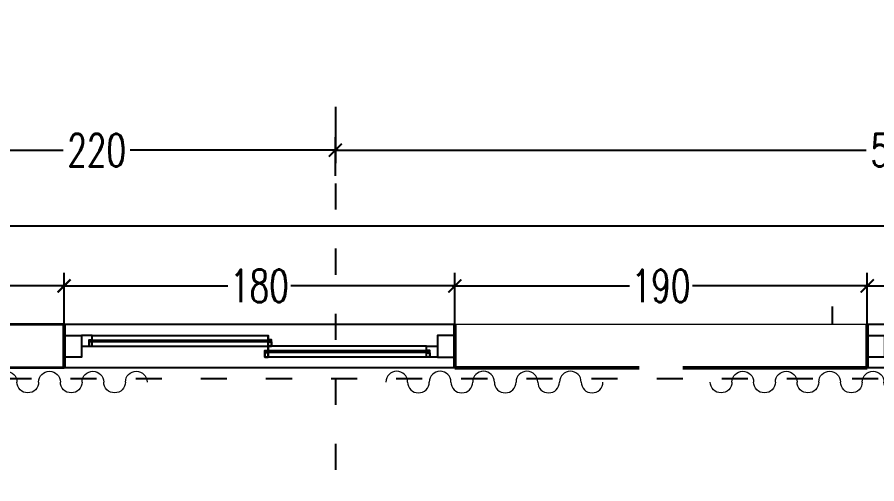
# Model space of a CAD drawing. Header units: centimetres. Extents: x -3207095 to 15275363, y -32656 to 4798027.
# Drawn here: x 693275.3 to 693671.3, y 4439685.3 to 4439900.5 of the extents above; entities that cross this region are included whole.
import ezdxf

# ---------------------------------------------------------------- set-up
doc = ezdxf.new("R2010")
doc.units = ezdxf.units.CM
doc.linetypes.add('ACAD_ISO03W100', pattern=[30, 12, -18])
doc.linetypes.add('DUZ', pattern=[500, 500])
doc.layers.get('0').update_dxf_attribs({"color": 1, "linetype": 'DUZ'})
for name, color, linetype in [('AGAC', 116, 'Continuous'), ('DIM', 1, 'DUZ'), ('PEN', 161, 'Continuous'), ('söve', 26, 'DUZ')]:
    doc.layers.add(name, color=color, linetype=linetype)
for name, color, linetype, lineweight in [('cam', 143, 'Continuous', 20), ('DUV', 220, 'Continuous', 50), ('DUVAR', 7, 'Continuous', 35), ('FE_PERDE', 205, 'Continuous', 15), ('gor25', 142, 'Continuous', 25), ('iç duvar', 7, 'Continuous', 50)]:
    doc.layers.add(name, color=color, linetype=linetype, lineweight=lineweight)
doc.styles.add('DIM', font='ROMANSTW.SHX', dxfattribs={"width": 0.7})
doc.dimstyles.new('1_100', dxfattribs={"dimtxt": 15, "dimasz": 6, "dimexe": 6, "dimexo": 0, "dimgap": 2, "dimtad": 0, "dimdec": 1, "dimzin": 11, "dimdsep": 46, "dimtxsty": 'DIM', "dimblk": 'ARCHTICK', "dimcen": 3, "dimdle": 1.25, "dimclrt": 2, "dimadec": 0, "dimazin": 0, "dimtfac": 1.25, "dimtdec": 1, "dimtix": 1, "dimtofl": 0, "dimtmove": 1, "dimatfit": 3, "dimldrblk": 'ARCHTICK', "dimfxl": 20, "dimfxlon": 1, "dimtolj": 1, "dimtzin": 0, "dimarcsym": 0})

# ---------------------------------------------------------------- blocks, each defined once
blk = doc.blocks.new('GEN_BLOCK00601')
at = {"linetype": 'Continuous', "ltscale": 50}
for centre, start, end in [((50, 50), 0, 180), ((250, 50), 0, 180), ((450, 50), 0, 180), ((650, 50), 0, 180), ((850, 50), 0, 180), ((150, 50), 180, 0), ((350, 50), 180, 0), ((550, 50), 180, 0), ((750, 50), 180, 0), ((950, 50), 180, 0)]:
    blk.add_arc(centre, 50, start, end, dxfattribs=at)
for tag in ['Sfb', 'FLOOR']:
    blk.add_attdef(tag, (0, 0), '', height=1)
blk = doc.blocks.new('_ArchTick')
at = {"color": 0, "linetype": 'ByBlock', "const_width": 0.15}
blk.add_lwpolyline([(-0.5, -0.5), (0.5, 0.5)], dxfattribs=at)
blk = doc.blocks.new('*D4775')
at = {"layer": 'Defpoints', "color": 0, "linetype": 'Continuous', "lineweight": 5, "transparency": 16777216}
for p in [(693296.93, 4439776.56), (693106.93, 4439758.74), (693296.93, 4439758.74)]:
    blk.add_point(p, dxfattribs=at)
at = {"layer": 'DIM', "color": 0, "linetype": 'Continuous', "lineweight": -2, "transparency": 16777216}
for p, q in [((693106.93, 4439758.74), (693106.93, 4439782.56)), ((693296.93, 4439758.74), (693296.93, 4439782.56)), ((693105.68, 4439776.56), (693187.43, 4439776.56)), ((693298.18, 4439776.56), (693216.43, 4439776.56))]:
    blk.add_line(p, q, dxfattribs=at)
at = {"layer": 'DIM', "color": 0, "linetype": 'Continuous', "lineweight": -2, "transparency": 16777216, "xscale": 6, "yscale": 6, "zscale": 6, "rotation": 180}
blk.add_blockref('_ArchTick', (693106.93, 4439776.56), dxfattribs=at)
at = {"layer": 'DIM', "color": 0, "linetype": 'Continuous', "lineweight": -2, "transparency": 16777216, "xscale": 6, "yscale": 6, "zscale": 6}
blk.add_blockref('_ArchTick', (693296.93, 4439776.56), dxfattribs=at)
at = {"layer": 'DIM', "color": 2, "linetype": 'Continuous', "lineweight": 5, "transparency": 16777216, "insert": (693201.93, 4439776.56), "char_height": 15, "attachment_point": 5, "style": 'DIM'}
blk.add_mtext('\\A1;190', dxfattribs=at)
blk = doc.blocks.new('*D4776')
at = {"layer": 'Defpoints', "color": 0, "linetype": 'Continuous', "lineweight": 5, "transparency": 16777216}
for p in [(693476.93, 4439776.56), (693296.93, 4439758.74), (693476.93, 4439758.74)]:
    blk.add_point(p, dxfattribs=at)
at = {"layer": 'DIM', "color": 0, "linetype": 'Continuous', "lineweight": -2, "transparency": 16777216}
for p, q in [((693296.93, 4439758.74), (693296.93, 4439782.56)), ((693476.93, 4439758.74), (693476.93, 4439782.56)), ((693295.68, 4439776.56), (693372.43, 4439776.56)), ((693478.18, 4439776.56), (693401.43, 4439776.56))]:
    blk.add_line(p, q, dxfattribs=at)
at = {"layer": 'DIM', "color": 0, "linetype": 'Continuous', "lineweight": -2, "transparency": 16777216, "xscale": 6, "yscale": 6, "zscale": 6, "rotation": 180}
blk.add_blockref('_ArchTick', (693296.93, 4439776.56), dxfattribs=at)
at = {"layer": 'DIM', "color": 0, "linetype": 'Continuous', "lineweight": -2, "transparency": 16777216, "xscale": 6, "yscale": 6, "zscale": 6}
blk.add_blockref('_ArchTick', (693476.93, 4439776.56), dxfattribs=at)
at = {"layer": 'DIM', "color": 2, "linetype": 'Continuous', "lineweight": 5, "transparency": 16777216, "insert": (693386.93, 4439776.56), "char_height": 15, "attachment_point": 5, "style": 'DIM'}
blk.add_mtext('\\A1;180', dxfattribs=at)
blk = doc.blocks.new('*D4777')
at = {"layer": 'Defpoints', "color": 0, "linetype": 'Continuous', "lineweight": 5, "transparency": 16777216}
for p in [(693666.93, 4439776.56), (693476.93, 4439758.74), (693666.93, 4439758.74)]:
    blk.add_point(p, dxfattribs=at)
at = {"layer": 'DIM', "color": 0, "linetype": 'Continuous', "lineweight": -2, "transparency": 16777216}
for p, q in [((693476.93, 4439758.74), (693476.93, 4439782.56)), ((693666.93, 4439758.74), (693666.93, 4439782.56)), ((693475.68, 4439776.56), (693557.43, 4439776.56)), ((693668.18, 4439776.56), (693586.43, 4439776.56))]:
    blk.add_line(p, q, dxfattribs=at)
at = {"layer": 'DIM', "color": 0, "linetype": 'Continuous', "lineweight": -2, "transparency": 16777216, "xscale": 6, "yscale": 6, "zscale": 6, "rotation": 180}
blk.add_blockref('_ArchTick', (693476.93, 4439776.56), dxfattribs=at)
at = {"layer": 'DIM', "color": 0, "linetype": 'Continuous', "lineweight": -2, "transparency": 16777216, "xscale": 6, "yscale": 6, "zscale": 6}
blk.add_blockref('_ArchTick', (693666.93, 4439776.56), dxfattribs=at)
at = {"layer": 'DIM', "color": 2, "linetype": 'Continuous', "lineweight": 5, "transparency": 16777216, "insert": (693571.93, 4439776.56), "char_height": 15, "attachment_point": 5, "style": 'DIM'}
blk.add_mtext('\\A1;190', dxfattribs=at)
blk = doc.blocks.new('*D4778')
at = {"layer": 'Defpoints', "color": 0, "linetype": 'Continuous', "lineweight": 5, "transparency": 16777216}
for p in [(693846.93, 4439776.56), (693666.93, 4439758.74), (693846.93, 4439758.74)]:
    blk.add_point(p, dxfattribs=at)
at = {"layer": 'DIM', "color": 0, "linetype": 'Continuous', "lineweight": -2, "transparency": 16777216}
for p, q in [((693666.93, 4439758.74), (693666.93, 4439782.56)), ((693846.93, 4439758.74), (693846.93, 4439782.56)), ((693665.68, 4439776.56), (693742.43, 4439776.56)), ((693848.18, 4439776.56), (693771.43, 4439776.56))]:
    blk.add_line(p, q, dxfattribs=at)
at = {"layer": 'DIM', "color": 0, "linetype": 'Continuous', "lineweight": -2, "transparency": 16777216, "xscale": 6, "yscale": 6, "zscale": 6, "rotation": 180}
blk.add_blockref('_ArchTick', (693666.93, 4439776.56), dxfattribs=at)
at = {"layer": 'DIM', "color": 0, "linetype": 'Continuous', "lineweight": -2, "transparency": 16777216, "xscale": 6, "yscale": 6, "zscale": 6}
blk.add_blockref('_ArchTick', (693846.93, 4439776.56), dxfattribs=at)
at = {"layer": 'DIM', "color": 2, "linetype": 'Continuous', "lineweight": 5, "transparency": 16777216, "insert": (693756.93, 4439776.56), "char_height": 15, "attachment_point": 5, "style": 'DIM'}
blk.add_mtext('\\A1;180', dxfattribs=at)
blk = doc.blocks.new('*D4787')
at = {"layer": 'Defpoints', "color": 0, "linetype": 'Continuous', "lineweight": 5, "transparency": 16777216}
for p in [(693421.93, 4439900.46), (693421.93, 4439839.14), (693201.93, 4439827.32)]:
    blk.add_point(p, dxfattribs=at)
at = {"layer": 'DIM', "color": 0, "linetype": 'Continuous', "lineweight": -2, "transparency": 16777216}
for p, q in [((693421.93, 4439859.14), (693421.93, 4439833.14)), ((693201.93, 4439827.32), (693201.93, 4439845.14)), ((693200.68, 4439839.14), (693296.43, 4439839.14)), ((693423.18, 4439839.14), (693327.43, 4439839.14))]:
    blk.add_line(p, q, dxfattribs=at)
at = {"layer": 'DIM', "color": 0, "linetype": 'Continuous', "lineweight": -2, "transparency": 16777216, "xscale": 6, "yscale": 6, "zscale": 6, "rotation": 180}
blk.add_blockref('_ArchTick', (693201.93, 4439839.14), dxfattribs=at)
at = {"layer": 'DIM', "color": 0, "linetype": 'Continuous', "lineweight": -2, "transparency": 16777216, "xscale": 6, "yscale": 6, "zscale": 6}
blk.add_blockref('_ArchTick', (693421.93, 4439839.14), dxfattribs=at)
at = {"layer": 'DIM', "color": 2, "linetype": 'Continuous', "lineweight": 5, "transparency": 16777216, "insert": (693311.93, 4439839.14), "char_height": 15, "attachment_point": 5, "style": 'DIM'}
blk.add_mtext('\\A1;220', dxfattribs=at)
blk = doc.blocks.new('*D4788')
at = {"layer": 'Defpoints', "color": 0, "linetype": 'Continuous', "lineweight": 5, "transparency": 16777216}
for p in [(693941.93, 4439900.46), (693941.93, 4439839.14), (693421.93, 4439827.32)]:
    blk.add_point(p, dxfattribs=at)
at = {"layer": 'DIM', "color": 0, "linetype": 'Continuous', "lineweight": -2, "transparency": 16777216}
for p, q in [((693941.93, 4439859.14), (693941.93, 4439833.14)), ((693421.93, 4439827.32), (693421.93, 4439845.14)), ((693420.68, 4439839.14), (693666.43, 4439839.14)), ((693943.18, 4439839.14), (693697.43, 4439839.14))]:
    blk.add_line(p, q, dxfattribs=at)
at = {"layer": 'DIM', "color": 0, "linetype": 'Continuous', "lineweight": -2, "transparency": 16777216, "xscale": 6, "yscale": 6, "zscale": 6, "rotation": 180}
blk.add_blockref('_ArchTick', (693421.93, 4439839.14), dxfattribs=at)
at = {"layer": 'DIM', "color": 0, "linetype": 'Continuous', "lineweight": -2, "transparency": 16777216, "xscale": 6, "yscale": 6, "zscale": 6}
blk.add_blockref('_ArchTick', (693941.93, 4439839.14), dxfattribs=at)
at = {"layer": 'DIM', "color": 2, "linetype": 'Continuous', "lineweight": 5, "transparency": 16777216, "insert": (693681.93, 4439839.14), "char_height": 15, "attachment_point": 5, "style": 'DIM'}
blk.add_mtext('\\A1;520', dxfattribs=at)
blk = doc.blocks.new('*D4791')
at = {"layer": 'Defpoints', "color": 0, "linetype": 'Continuous', "lineweight": 5, "transparency": 16777216}
for p in [(690216.93, 4439804.16), (690216.93, 4439782.56), (693966.93, 4439782.56)]:
    blk.add_point(p, dxfattribs=at)
at = {"layer": 'DIM', "color": 0, "linetype": 'Continuous', "lineweight": -2, "transparency": 16777216}
for p, q in [((690216.93, 4439784.16), (690216.93, 4439810.16)), ((693966.93, 4439784.16), (693966.93, 4439810.16)), ((690215.68, 4439804.16), (692071.43, 4439804.16)), ((693968.18, 4439804.16), (692112.43, 4439804.16))]:
    blk.add_line(p, q, dxfattribs=at)
at = {"layer": 'DIM', "color": 0, "linetype": 'Continuous', "lineweight": -2, "transparency": 16777216, "xscale": 6, "yscale": 6, "zscale": 6, "rotation": 180}
blk.add_blockref('_ArchTick', (690216.93, 4439804.16), dxfattribs=at)
at = {"layer": 'DIM', "color": 0, "linetype": 'Continuous', "lineweight": -2, "transparency": 16777216, "xscale": 6, "yscale": 6, "zscale": 6}
blk.add_blockref('_ArchTick', (693966.93, 4439804.16), dxfattribs=at)
at = {"layer": 'DIM', "color": 2, "linetype": 'Continuous', "lineweight": 5, "transparency": 16777216, "insert": (692091.93, 4439804.16), "char_height": 15, "attachment_point": 5, "style": 'DIM'}
blk.add_mtext('\\A1;3750', dxfattribs=at)

msp = doc.modelspace()

# ---------------------------------------------------------------- linework, layer by layer
at = {"color": 232, "linetype": 'ACAD_ISO03W100'}
for p, q in [((693421.93, 4439853.74), (693421.93, 4436723.74)), ((694061.93, 4439733.74), (690121.93, 4439733.74))]:
    msp.add_line(p, q, dxfattribs=at)
at = {"layer": 'AGAC'}
for p, q in [((693476.93, 4439758.74), (693296.93, 4439758.74)), ((693846.93, 4439758.74), (693666.93, 4439758.74)), ((693476.93, 4439738.74), (693296.93, 4439738.74)), ((693846.93, 4439738.74), (693666.93, 4439738.74))]:
    msp.add_line(p, q, dxfattribs=at)
at = {"layer": 'cam'}
for p, q in [((693308.43, 4439751.74), (693392.43, 4439751.74)), ((693308.43, 4439751.24), (693392.43, 4439751.24)), ((693308.43, 4439750.74), (693392.43, 4439750.74)), ((693465.43, 4439746.74), (693389.43, 4439746.74)), ((693465.43, 4439746.24), (693389.43, 4439746.24)), ((693465.43, 4439745.74), (693389.43, 4439745.74))]:
    msp.add_line(p, q, dxfattribs=at)
at = {"layer": 'DUV'}
for p, q in [((693296.93, 4439738.74), (693296.93, 4439758.74)), ((693296.93, 4439738.74), (693296.93, 4439758.74)), ((693296.93, 4439738.74), (693296.93, 4439758.74)), ((693476.93, 4439738.74), (693476.93, 4439758.74)), ((693476.93, 4439738.74), (693476.93, 4439758.74)), ((693476.93, 4439738.74), (693476.93, 4439758.74)), ((693666.93, 4439738.74), (693666.93, 4439758.74)), ((693476.93, 4439738.74), (693561.93, 4439738.74)), ((693666.93, 4439738.74), (693581.93, 4439738.74))]:
    msp.add_line(p, q, dxfattribs=at)
at = {"layer": 'DUVAR'}
for p, q in [((693296.93, 4439758.74), (693226.93, 4439758.74)), ((693296.93, 4439738.74), (693296.93, 4439758.74)), ((693476.93, 4439738.74), (693476.93, 4439758.74)), ((693666.93, 4439738.74), (693666.93, 4439758.74)), ((693296.93, 4439738.74), (693226.93, 4439738.74)), ((693561.93, 4439738.74), (693476.93, 4439738.74)), ((693581.93, 4439738.74), (693666.93, 4439738.74))]:
    msp.add_line(p, q, dxfattribs=at)
at = {"layer": 'gor25'}
for p, q in [((693309.93, 4439753.74), (693390.93, 4439753.74)), ((693309.93, 4439748.74), (693390.93, 4439748.74)), ((693463.93, 4439748.74), (693390.93, 4439748.74)), ((693463.93, 4439743.74), (693390.93, 4439743.74))]:
    msp.add_line(p, q, dxfattribs=at)
at = {"layer": 'iç duvar', "color": 7, "lineweight": 18}
msp.add_line((693666.93, 4439758.74), (693476.93, 4439758.74), dxfattribs=at)
at = {"layer": 'PEN'}
for points in [[(693304.93, 4439753.74), (693304.93, 4439753.74), (693304.93, 4439743.74), (693296.93, 4439743.74), (693296.93, 4439743.74), (693296.93, 4439753.74), (693296.93, 4439753.74), (693296.93, 4439753.74), (693304.93, 4439753.74)], [(693304.93, 4439753.74), (693304.93, 4439753.74), (693304.93, 4439748.74), (693308.43, 4439748.74), (693308.43, 4439750.74), (693308.43, 4439751.74), (693309.93, 4439751.74), (693309.93, 4439753.74), (693304.93, 4439753.74)], [(693390.93, 4439753.74), (693390.93, 4439753.74), (693390.93, 4439748.74), (693392.43, 4439748.74), (693392.43, 4439750.74), (693392.43, 4439751.74), (693390.93, 4439751.74), (693390.93, 4439753.74), (693390.93, 4439753.74)], [(693468.93, 4439753.74), (693468.93, 4439753.74), (693468.93, 4439743.74), (693476.93, 4439743.74), (693476.93, 4439743.74), (693476.93, 4439753.74), (693476.93, 4439753.74), (693476.93, 4439753.74), (693468.93, 4439753.74)], [(693674.93, 4439753.74), (693674.93, 4439753.74), (693674.93, 4439743.74), (693666.93, 4439743.74), (693666.93, 4439743.74), (693666.93, 4439753.74), (693666.93, 4439753.74), (693666.93, 4439753.74), (693674.93, 4439753.74)], [(693308.43, 4439748.74), (693309.93, 4439748.74), (693309.93, 4439750.74), (693308.43, 4439750.74)], [(693390.93, 4439748.74), (693390.93, 4439748.74), (693390.93, 4439743.74), (693389.43, 4439743.74), (693389.43, 4439745.74), (693389.43, 4439746.74), (693390.93, 4439746.74), (693390.93, 4439748.74), (693390.93, 4439748.74)], [(693392.43, 4439748.74), (693390.93, 4439748.74), (693390.93, 4439750.74), (693392.43, 4439750.74)], [(693468.93, 4439748.74), (693468.93, 4439748.74), (693468.93, 4439743.74), (693465.43, 4439743.74), (693465.43, 4439745.74), (693465.43, 4439746.74), (693463.93, 4439746.74), (693463.93, 4439748.74), (693468.93, 4439748.74)], [(693389.43, 4439743.74), (693390.93, 4439743.74), (693390.93, 4439745.74), (693389.43, 4439745.74)], [(693465.43, 4439743.74), (693463.93, 4439743.74), (693463.93, 4439745.74), (693465.43, 4439745.74)]]:
    msp.add_lwpolyline(points, close=True, dxfattribs=at)
at = {"layer": 'söve'}
msp.add_line((693650.8, 4439767.12), (693650.8, 4439758.74), dxfattribs=at)

# ---------------------------------------------------------------- block references
at = {"layer": 'FE_PERDE', "xscale": -0.100000202655411, "yscale": 0.100000202655411, "zscale": 0.100000202655411, "rotation": 180}
msp.add_blockref('GEN_BLOCK00601', (693235.2, 4439737.24), dxfattribs=at)
at = {"layer": 'FE_PERDE', "extrusion": (0, 0, -1), "yscale": 0.100000202655411, "zscale": -0.100000202655411, "rotation": 180}
for p, xscale in [((-693545.16, 4439737.24), -0.100000202655411), ((-693594.61, 4439737.24), 0.100000202655411)]:
    msp.add_blockref('GEN_BLOCK00601', p, dxfattribs=dict(at, xscale=xscale))

# ---------------------------------------------------------------- dimensions: what is measured, and where the dimension line sits
at = {"layer": 'DIM', "linetype": 'Continuous', "lineweight": 5}
for base, p1, p2, picture, middle in [((693421.93, 4439839.14), (693201.93, 4439827.32), (693421.93, 4439900.46), '*D4787', (693311.93, 4439839.14)), ((693941.93, 4439839.14), (693421.93, 4439827.32), (693941.93, 4439900.46), '*D4788', (693681.93, 4439839.14)), ((690216.93, 4439804.16), (693966.93, 4439782.56), (690216.93, 4439782.56), '*D4791', (692091.93, 4439804.16)), ((693296.93, 4439776.56), (693106.93, 4439758.74), (693296.93, 4439758.74), '*D4775', (693201.93, 4439776.56)), ((693476.93, 4439776.56), (693296.93, 4439758.74), (693476.93, 4439758.74), '*D4776', (693386.93, 4439776.56)), ((693666.93, 4439776.56), (693476.93, 4439758.74), (693666.93, 4439758.74), '*D4777', (693571.93, 4439776.56)), ((693846.93, 4439776.56), (693666.93, 4439758.74), (693846.93, 4439758.74), '*D4778', (693756.93, 4439776.56))]:
    dim = msp.add_linear_dim(base=base, p1=p1, p2=p2, dimstyle='1_100', dxfattribs=at)
    dim.commit()
    dim.dimension.update_dxf_attribs({"geometry": picture, "text_midpoint": middle})

doc.saveas('drawing.dxf')
